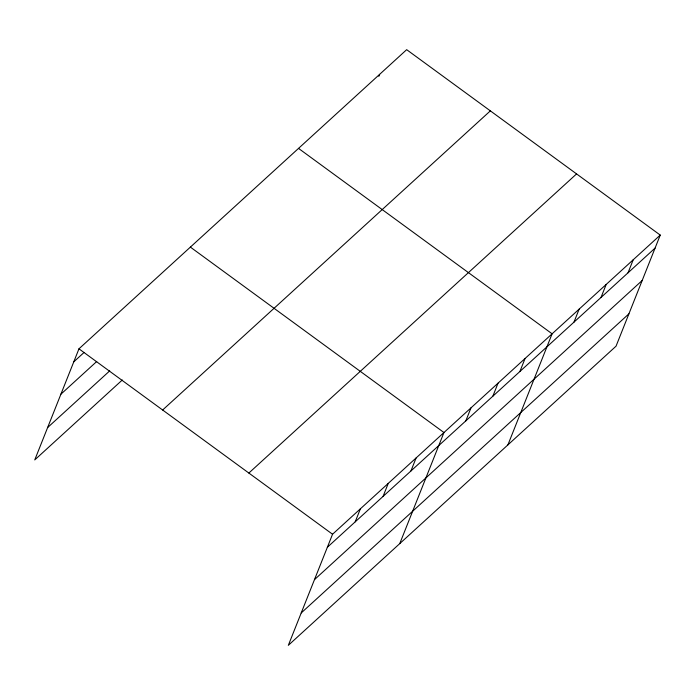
<?xml version="1.0" encoding="UTF-8"?>
<svg xmlns="http://www.w3.org/2000/svg" width="695" height="695" viewBox="0 0 695 695"><rect width="100%" height="100%" fill="white"/><g stroke="black" fill="none" stroke-linecap="round" stroke-linejoin="round"><path stroke-width="1.04" d="M660.25 235.092L332.54 534.238L288.329 645.325L616.039 346.18L660.25 235.092L406.671 49.675L78.961 348.82L34.75 459.908L122.294 379.991M378.836 76.363L379.635 74.356M355.206 521.841L360.392 508.809M383.067 496.412L388.253 483.381M410.919 470.984L416.105 457.953M399.755 543.612L443.957 432.533L190.378 247.107M465.815 420.883L470.993 407.852M492.851 396.202L498.028 383.171M519.886 371.521L525.072 358.49M507.897 444.896L552.108 333.809L298.52 148.391M573.957 322.167L579.144 309.136M600.993 297.486L606.179 284.455M628.028 272.805L633.215 259.774M73.774 361.852L84.121 352.408M60.891 394.204L96.709 361.513M47.625 427.547L109.706 370.878M162.639 410.007L490.349 110.861M248.853 473.052L576.572 173.906M327.354 547.269L655.064 248.124M314.479 579.63L642.189 280.485M301.204 612.964L628.923 313.827M78.961 348.82L332.54 534.238"/></g></svg>
